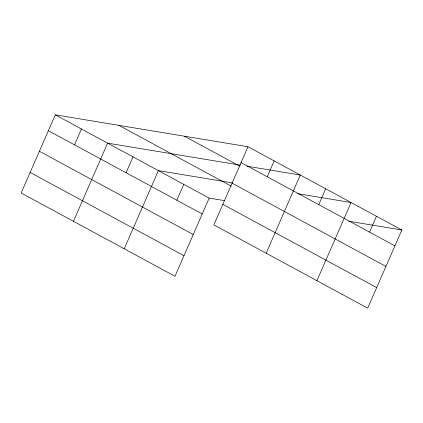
<?xml version="1.0" encoding="UTF-8"?>
<svg xmlns="http://www.w3.org/2000/svg" width="423" height="423" viewBox="0 0 423 423"><rect width="100%" height="100%" fill="white"/><g stroke="black" fill="none" stroke-linecap="round" stroke-linejoin="round"><path stroke-width="0.63" d="M247.989 146.733L213.837 224.899L367.698 308.166L401.85 230.001L247.989 146.733L55.302 114.834L21.15 192.999L175.011 276.267L209.163 198.101L224.576 200.65M74.522 144.856L81.454 128.989M73.465 221.308L107.611 143.143L240.565 165.155M126.07 172.748L133.002 156.88M124.24 248.787L158.387 170.622L232.253 182.852M176.846 200.227L183.778 184.359M267.214 176.756L274.146 160.888M266.152 253.213L300.298 175.048L246.99 166.218M318.757 204.653L325.689 188.785M316.927 280.687L351.074 202.522L297.766 193.697M369.533 232.127L376.465 216.264M348.541 221.176L401.85 230.001M241.057 162.601L394.918 245.869M184.402 136.206L239.598 166.08M232.074 183.159L385.935 266.427M118.884 125.361L231.207 186.146M222.821 204.341L376.682 287.608M55.302 114.834L209.163 198.101M48.37 130.696L202.231 213.964M39.387 151.26L193.248 234.522M30.133 172.441L183.994 255.704"/></g></svg>
